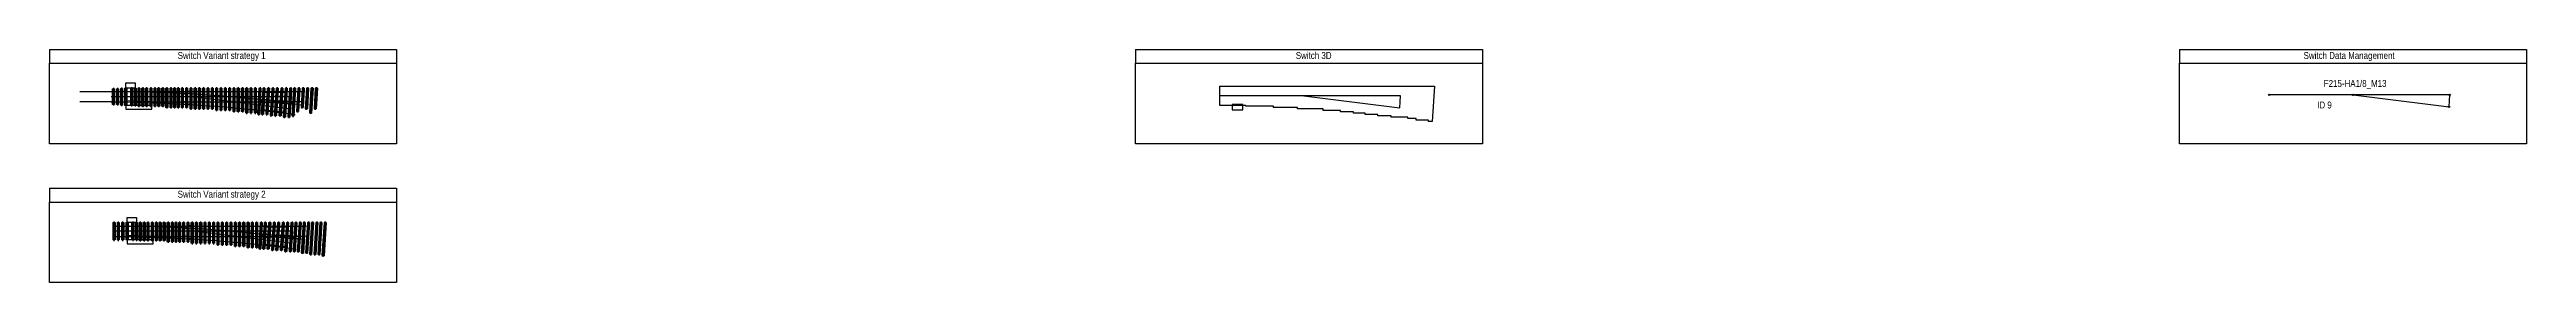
# Model space of a CAD drawing. Header units: metres. Extents: x -35 to 677, y 78 to 218.
# Drawn here: x 320.3 to 677.2, y 145.1 to 178.8 of the extents above; entities that cross this region are included whole.
import ezdxf

# ---------------------------------------------------------------- set-up
doc = ezdxf.new("R2010")
doc.units = ezdxf.units.M
for name, color, linetype in [('3D-Switch Clearance', 2, 'Continuous'), ('3D-Switch Motor Mechanism Clearance', 4, 'Continuous'), ('ASSEMBLY-Aluminothermic Weld', 1, 'Continuous'), ('ASSEMBLY-Concrete Sleeper', 7, 'Continuous'), ('ASSEMBLY-Switch Detail', 7, 'Continuous'), ('ASSEMBLY-Switch Motor Mechanism', 2, 'Continuous'), ('ASSEMBLY-Switch Rails', 1, 'Continuous'), ('PLACEMENT-Theoretical Switch Triangle New', 7, 'Continuous')]:
    doc.layers.add(name, color=color, linetype=linetype)
for name, color, linetype, plot in [('ASSEMBLY-Aluminothermic Weld-Attributes', 6, 'Continuous', False), ('ASSEMBLY-Construction Lines', 6, 'Continuous', False), ('Data_Attributes', 7, 'Continuous', False), ('Data_Geometry', 7, 'Continuous', False)]:
    doc.layers.add(name, color=color, linetype=linetype, plot=plot)
doc.styles.add('ARIAL NARROW', font='ARIALN.TTF')
doc.styles.get("Standard").update_dxf_attribs({"font": 'arial.ttf'})

# ---------------------------------------------------------------- blocks, each defined once
blk = doc.blocks.new('*U10')
at = {"layer": 'ASSEMBLY-Concrete Sleeper'}
for p, q in [((-150, 1250), (150, 1250)), ((-150, 1250), (-150, -1257)), ((150, 1250), (150, -1257)), ((150, -1257), (-150, -1257))]:
    blk.add_line(p, q, dxfattribs=at)
at = {"layer": 'ASSEMBLY-Construction Lines'}
blk.add_line((0, 1400), (0, -1407), dxfattribs=at)
blk = doc.blocks.new('*U9')
at = {"layer": 'ASSEMBLY-Concrete Sleeper'}
for p, q in [((-150, 1250), (150, 1250)), ((-150, 1250), (-150, -1350)), ((150, 1250), (150, -1350)), ((150, -1350), (-150, -1350))]:
    blk.add_line(p, q, dxfattribs=at)
at = {"layer": 'ASSEMBLY-Construction Lines'}
blk.add_line((0, 1400), (0, -1500), dxfattribs=at)
blk = doc.blocks.new('*U11')
at = {"layer": 'ASSEMBLY-Concrete Sleeper'}
for p, q in [((-150, 1250), (150, 1250)), ((-150, 1250), (-150, -2550)), ((150, 1250), (150, -2550)), ((150, -2550), (-150, -2550))]:
    blk.add_line(p, q, dxfattribs=at)
at = {"layer": 'ASSEMBLY-Construction Lines'}
blk.add_line((0, 1400), (0, -2700), dxfattribs=at)
blk = doc.blocks.new('*U4')
at = {"layer": 'ASSEMBLY-Concrete Sleeper'}
for p, q in [((-150, 1250), (150, 1250)), ((-150, 1250), (-150, -2350)), ((150, 1250), (150, -2350)), ((150, -2350), (-150, -2350))]:
    blk.add_line(p, q, dxfattribs=at)
at = {"layer": 'ASSEMBLY-Construction Lines'}
blk.add_line((0, 1400), (0, -2500), dxfattribs=at)
blk = doc.blocks.new('*U5')
at = {"layer": 'ASSEMBLY-Concrete Sleeper'}
for p, q in [((-150, 1250), (150, 1250)), ((-150, 1250), (-150, -1550)), ((150, 1250), (150, -1550)), ((150, -1550), (-150, -1550))]:
    blk.add_line(p, q, dxfattribs=at)
at = {"layer": 'ASSEMBLY-Construction Lines'}
blk.add_line((0, 1400), (0, -1700), dxfattribs=at)
blk = doc.blocks.new('*U6')
at = {"layer": 'ASSEMBLY-Concrete Sleeper'}
for p, q in [((-150, 1250), (150, 1250)), ((-150, 1250), (-150, -1750)), ((150, 1250), (150, -1750)), ((150, -1750), (-150, -1750))]:
    blk.add_line(p, q, dxfattribs=at)
at = {"layer": 'ASSEMBLY-Construction Lines'}
blk.add_line((0, 1400), (0, -1900), dxfattribs=at)
blk = doc.blocks.new('*U7')
at = {"layer": 'ASSEMBLY-Concrete Sleeper'}
for p, q in [((-150, 1250), (150, 1250)), ((-150, 1250), (-150, -1950)), ((150, 1250), (150, -1950)), ((150, -1950), (-150, -1950))]:
    blk.add_line(p, q, dxfattribs=at)
at = {"layer": 'ASSEMBLY-Construction Lines'}
blk.add_line((0, 1400), (0, -2100), dxfattribs=at)
blk = doc.blocks.new('*U8')
at = {"layer": 'ASSEMBLY-Concrete Sleeper'}
for p, q in [((-150, 1250), (150, 1250)), ((-150, 1250), (-150, -2150)), ((150, 1250), (150, -2150)), ((150, -2150), (-150, -2150))]:
    blk.add_line(p, q, dxfattribs=at)
at = {"layer": 'ASSEMBLY-Construction Lines'}
blk.add_line((0, 1400), (0, -2300), dxfattribs=at)
blk = doc.blocks.new('SYMBOL ALUMINOTHERMIC WELD')
at = {"layer": 'ASSEMBLY-Aluminothermic Weld'}
h = blk.add_hatch(color=256, dxfattribs=at)
h.dxf.hatch_style = 1
h.paths.add_polyline_path([(-75, 0, 1), (75, 0, 1)])
blk.add_circle((0, 0), 75, dxfattribs=at)
at = {"layer": 'ASSEMBLY-Aluminothermic Weld-Attributes', "flags": 2}
blk.add_attdef('BLOCK_VERSION', (0, 0), '', height=1, dxfattribs=at)
blk = doc.blocks.new('*U18')
at = {"layer": 'ASSEMBLY-Concrete Sleeper'}
for p, q in [((-150, 1250), (150, 1250)), ((-150, 1250), (-150, -2950)), ((150, 1250), (150, -2950)), ((150, -2950), (-150, -2950))]:
    blk.add_line(p, q, dxfattribs=at)
at = {"layer": 'ASSEMBLY-Construction Lines'}
blk.add_line((0, 1400), (0, -3100), dxfattribs=at)
blk = doc.blocks.new('*U12')
at = {"layer": 'ASSEMBLY-Concrete Sleeper'}
for p, q in [((-150, 1250), (150, 1250)), ((-150, 1250), (-150, -2750)), ((150, 1250), (150, -2750)), ((150, -2750), (-150, -2750))]:
    blk.add_line(p, q, dxfattribs=at)
at = {"layer": 'ASSEMBLY-Construction Lines'}
blk.add_line((0, 1400), (0, -2900), dxfattribs=at)
blk = doc.blocks.new('*U13')
at = {"layer": 'ASSEMBLY-Concrete Sleeper'}
for p, q in [((-150, 1250), (150, 1250)), ((-150, 1250), (-150, -2750)), ((150, 1250), (150, -2750)), ((150, -2750), (-150, -2750))]:
    blk.add_line(p, q, dxfattribs=at)
at = {"layer": 'ASSEMBLY-Construction Lines'}
blk.add_line((0, 1400), (0, -2900), dxfattribs=at)
blk = doc.blocks.new('*U25')
at = {"layer": 'ASSEMBLY-Concrete Sleeper'}
for p, q in [((150, 1010), (-150, 1010)), ((-150, -1250), (-150, 1010)), ((150, -1250), (150, 1010)), ((-150, -1250), (150, -1250))]:
    blk.add_line(p, q, dxfattribs=at)
at = {"layer": 'ASSEMBLY-Construction Lines'}
blk.add_line((0, -1400), (0, 1160), dxfattribs=at)
blk = doc.blocks.new('*U26')
at = {"layer": 'ASSEMBLY-Concrete Sleeper'}
for p, q in [((150, 1010), (-150, 1010)), ((-150, -1250), (-150, 1010)), ((150, -1250), (150, 1010)), ((-150, -1250), (150, -1250))]:
    blk.add_line(p, q, dxfattribs=at)
at = {"layer": 'ASSEMBLY-Construction Lines'}
blk.add_line((0, -1400), (0, 1160), dxfattribs=at)
blk = doc.blocks.new('*U27')
at = {"layer": 'ASSEMBLY-Concrete Sleeper'}
for p, q in [((150, 1150), (-150, 1150)), ((-150, -1250), (-150, 1150)), ((150, -1250), (150, 1150)), ((-150, -1250), (150, -1250))]:
    blk.add_line(p, q, dxfattribs=at)
at = {"layer": 'ASSEMBLY-Construction Lines'}
blk.add_line((0, -1400), (0, 1300), dxfattribs=at)
blk = doc.blocks.new('*U36')
at = {"layer": 'ASSEMBLY-Concrete Sleeper'}
for p, q in [((-150, 1250), (150, 1250)), ((-150, 1250), (-150, -2800)), ((150, 1250), (150, -2800)), ((150, -2800), (-150, -2800))]:
    blk.add_line(p, q, dxfattribs=at)
at = {"layer": 'ASSEMBLY-Construction Lines'}
blk.add_line((0, 1400), (0, -2950), dxfattribs=at)
blk = doc.blocks.new('*U38')
at = {"layer": 'ASSEMBLY-Concrete Sleeper'}
for p, q in [((150, 2150), (-150, 2150)), ((-150, -1250), (-150, 2150)), ((150, -1250), (150, 2150)), ((-150, -1250), (150, -1250))]:
    blk.add_line(p, q, dxfattribs=at)
at = {"layer": 'ASSEMBLY-Construction Lines'}
blk.add_line((0, -1400), (0, 2300), dxfattribs=at)
blk = doc.blocks.new('*U39')
at = {"layer": 'ASSEMBLY-Concrete Sleeper'}
for p, q in [((150, 1550), (-150, 1550)), ((-150, -1250), (-150, 1550)), ((150, -1250), (150, 1550)), ((-150, -1250), (150, -1250))]:
    blk.add_line(p, q, dxfattribs=at)
at = {"layer": 'ASSEMBLY-Construction Lines'}
blk.add_line((0, -1400), (0, 1700), dxfattribs=at)
blk = doc.blocks.new('*U40')
at = {"layer": 'ASSEMBLY-Concrete Sleeper'}
for p, q in [((150, 1750), (-150, 1750)), ((-150, -1250), (-150, 1750)), ((150, -1250), (150, 1750)), ((-150, -1250), (150, -1250))]:
    blk.add_line(p, q, dxfattribs=at)
at = {"layer": 'ASSEMBLY-Construction Lines'}
blk.add_line((0, -1400), (0, 1900), dxfattribs=at)
blk = doc.blocks.new('*U41')
at = {"layer": 'ASSEMBLY-Concrete Sleeper'}
for p, q in [((150, 2350), (-150, 2350)), ((-150, -1250), (-150, 2350)), ((150, -1250), (150, 2350)), ((-150, -1250), (150, -1250))]:
    blk.add_line(p, q, dxfattribs=at)
at = {"layer": 'ASSEMBLY-Construction Lines'}
blk.add_line((0, -1400), (0, 2500), dxfattribs=at)
blk = doc.blocks.new('*U51')
at = {"layer": 'ASSEMBLY-Switch Detail', "linetype": 'Continuous'}
for points in [[(13.2, 0.6), (9.8, 0.6), (9.8, 0.64), (10.02, 0.65), (10.77, 0.68), (12.22, 0.68), (12.97, 0.65), (13.2, 0.64)], [(9.64, -1.84), (13.02, -2.24), (13.01, -2.28), (12.79, -2.27), (12.04, -2.2), (10.6, -2.03), (9.86, -1.92), (9.64, -1.88)]]:
    blk.add_lwpolyline(points, close=True, dxfattribs=at)
at = {"layer": 'ASSEMBLY-Switch Detail'}
blk.add_lwpolyline([(9.6, -0.4), (9.76, -0.36), (10.05, -0.38), (10.18, -0.39), (10.51, -0.42), (10.52, -0.43), (10.54, -0.44), (10.54, -0.45), (10.55, -0.45), (10.56, -0.46), (10.58, -0.47), (10.99, -0.5), (11, -0.5), (11.02, -0.49), (11.02, -0.49), (11.03, -0.48), (11.04, -0.47), (11.06, -0.47), (11.15, -0.47), (11.16, -0.48), (11.17, -0.48), (11.17, -0.48), (11.18, -0.49), (11.18, -0.5), (11.19, -0.51), (11.2, -0.52), (11.21, -0.52), (11.59, -0.55), (11.61, -0.55), (11.62, -0.54), (11.63, -0.53), (11.64, -0.52), (11.65, -0.52), (11.66, -0.51), (11.82, -0.52), (11.84, -0.53), (11.85, -0.54), (11.85, -0.55), (11.86, -0.56), (11.88, -0.56), (11.89, -0.57), (12.27, -0.58), (12.28, -0.58), (12.3, -0.57), (12.3, -0.56), (12.31, -0.55), (12.32, -0.54), (12.34, -0.54), (12.43, -0.55), (12.44, -0.55), (12.45, -0.56), (12.46, -0.57), (12.47, -0.58), (12.48, -0.58), (12.49, -0.59), (12.91, -0.57), (12.93, -0.57), (12.94, -0.56), (12.94, -0.55), (12.95, -0.54), (12.96, -0.53), (12.98, -0.53), (13.08, -0.54), (13.24, -0.61), (13.25, -0.62), (13.27, -0.62), (13.47, -0.6), (13.72, -0.62), (13.88, -0.68), (13.88, -0.82), (13.85, -0.84), (13.84, -0.86), (13.85, -0.89), (13.87, -0.9), (13.85, -1.04), (13.7, -1.08), (13.44, -1.08), (13.24, -1.03), (13.23, -1.03), (13.21, -1.03), (13.04, -1.09), (12.95, -1.08), (12.93, -1.08), (12.92, -1.07), (12.91, -1.06), (12.91, -1.05), (12.89, -1.04), (12.88, -1.03), (12.47, -0.97), (12.45, -0.97), (12.44, -0.98), (12.43, -0.98), (12.42, -0.99), (12.41, -1), (12.4, -1), (12.31, -0.99), (12.29, -0.99), (12.28, -0.98), (12.28, -0.97), (12.27, -0.96), (12.26, -0.95), (12.24, -0.95), (11.87, -0.92), (11.85, -0.92), (11.84, -0.92), (11.83, -0.93), (11.82, -0.94), (11.81, -0.95), (11.8, -0.95), (11.64, -0.94), (11.64, -0.94), (11.64, -0.94), (11.62, -0.93), (11.6, -0.92), (11.59, -0.9), (11.57, -0.9), (11.19, -0.88), (11.18, -0.89), (11.17, -0.89), (11.16, -0.9), (11.15, -0.91), (11.14, -0.92), (11.12, -0.92), (11.03, -0.91), (11.02, -0.91), (11.01, -0.9), (11, -0.89), (10.99, -0.89), (10.98, -0.88), (10.96, -0.87), (10.55, -0.86), (10.53, -0.86), (10.52, -0.87), (10.52, -0.88), (10.51, -0.89), (10.5, -0.9), (10.48, -0.9), (10.16, -0.89), (10.02, -0.89), (9.73, -0.88), (9.73, -0.88), (9.58, -0.82), (9.58, -0.68), (9.62, -0.67), (9.65, -0.61), (9.63, -0.56), (9.59, -0.54)], close=True, dxfattribs=at)
at = {"layer": 'ASSEMBLY-Switch Motor Mechanism', "ltscale": 0.02}
for points in [[(-9.99, 1.24), (-9.99, 1.99), (-8.64, 1.99), (-8.64, 1.24)], [(-9.99, -1.27), (-9.99, -1.82), (-6.21, -1.82), (-6.21, -1.27)]]:
    blk.add_lwpolyline(points, close=True, dxfattribs=at)
at = {"layer": 'ASSEMBLY-Switch Rails'}
for p, q in [((-16.6, 0.75), (-12.1, 0.75)), ((-12.1, -0.76), (-16.6, -0.76))]:
    blk.add_line(p, q, dxfattribs=at)
for points in [[(-12.1, 0.75), (15.82, 0.75)], [(-9.72, -0.56), (-7.85, -0.65), (-5.01, -0.73), (-4.66, -0.73), (-4.08, -0.75), (-3.5, -0.75), (-3.16, -0.75), (-2.71, -0.75), (-2.26, -0.75), (-2.09, -0.75), (-1.48, -0.75), (7.75, -0.75), (11.36, -0.75), (12.36, -0.85)], [(12.09, -0.75), (14.34, -1.03), (14.67, -1.07), (15.7, -1.2)], [(15.72, -0.75), (12.09, -0.75)]]:
    blk.add_lwpolyline(points, dxfattribs=at)
for points in [[(12.37, -0.69), (11.37, -0.67, 0.004226), (7.75, -0.28, 0.002211), (5.46, -0.06), (5.33, -0.04, 0.008457), (-1.48, 0.45), (-1.49, 0.45), (-2.09, 0.48), (-2.26, 0.49), (-2.94, 0.52), (-3.5, 0.55), (-4.66, 0.6), (-5.24, 0.62), (-5.8, 0.65), (-6.36, 0.66), (-6.99, 0.69), (-7.47, 0.7), (-9.66, 0.72)], [(-12.1, -0.76), (-11.34, -0.76), (-9.81, -0.76, 0.000007), (-8.02, -0.81, -0.006221), (-2.71, -1.01, -0.002133), (-0.89, -1.11), (-0.87, -1.11, -0.00756), (5.14, -1.55), (5.33, -1.57, -0.000465), (5.73, -1.6, -0.003854), (9.43, -1.97, -0.003841), (12.59, -2.33), (13.77, -2.48), (14.25, -2.54), (14.41, -2.56)]]:
    blk.add_lwpolyline(points, format="xyb", dxfattribs=at)
at = {"layer": 'PLACEMENT-Theoretical Switch Triangle New'}
blk.add_lwpolyline([(0, 0), (13.82, -1.73), (13.92, 0), (-12.1, 0)], dxfattribs=at)
at = {"layer": 'ASSEMBLY-Aluminothermic Weld', "xscale": 0.001, "yscale": 0.001, "zscale": 0.001}
for p in [(-1.5, 0.45), (-0.87, 0.75), (-1.49, -0.75), (-0.88, -1.11), (7.75, -0.75), (7.75, -0.28)]:
    blk.add_blockref('SYMBOL ALUMINOTHERMIC WELD', p, dxfattribs=at)
at = {"layer": 'ASSEMBLY-Concrete Sleeper', "extrusion": (0, 0, -1), "xscale": 0.001, "yscale": 0.001, "zscale": -0.001, "rotation": 180}
for name, p in [('*U25', (11.77, -0.12)), ('*U26', (11.18, -0.12)), ('*U27', (10.59, -0.05))]:
    blk.add_blockref(name, p, dxfattribs=at)
at = {"layer": 'ASSEMBLY-Concrete Sleeper', "xscale": 0.001, "yscale": 0.001, "zscale": 0.001}
for name, p in [('*U10', (-9.99, 0)), ('*U10', (-9.17, -0.01)), ('*U10', (-8.64, -0.01)), ('*U9', (-8.09, 0)), ('*U9', (-7.54, 0)), ('*U9', (-6.99, 0)), ('*U9', (-6.36, 0)), ('*U9', (-5.8, 0)), ('*U9', (-5.24, 0)), ('*U9', (-4.66, 0)), ('*U5', (-4.08, 0)), ('*U5', (-3.5, 0)), ('*U5', (-2.94, 0)), ('*U5', (-2.41, 0)), ('*U5', (-1.86, 0)), ('*U5', (-1.24, 0)), ('*U6', (-0.62, 0)), ('*U6', (0, 0)), ('*U6', (0.62, 0)), ('*U6', (1.24, 0)), ('*U6', (1.86, 0)), ('*U6', (2.48, 0)), ('*U7', (3.1, 0)), ('*U7', (3.72, 0)), ('*U7', (4.34, 0)), ('*U7', (4.96, 0)), ('*U8', (5.58, 0)), ('*U8', (6.2, 0)), ('*U8', (6.82, 0)), ('*U4', (7.44, 0)), ('*U4', (8.06, 0)), ('*U4', (8.68, 0))]:
    blk.add_blockref(name, p, dxfattribs=at)
for name, p, rotation in [('*U11', (9.29, 0), 356.9006939999999), ('*U11', (9.84, 0), 356.9006939999999), ('*U11', (10.49, 0), 356.4374999999999), ('*U12', (11.13, 0), 356.4374999999999), ('*U12', (11.75, 0), 356.4374999999999), ('*U13', (12.42, 0), 356.4374999999999), ('*U18', (13.06, 0), 356.4374999999999), ('*U18', (13.7, 0), 356.4374999999999), ('*U36', (14.27, 0), 356.4374999999999), ('*U38', (14.9, 0), 176.4375000001575), ('*U39', (15.52, 0), 176.4375000002591), ('*U40', (16.15, 0), 176.4375000000001), ('*U41', (16.78, 0), 176.4375000002589), ('*U40', (17.41, 0), 176.4375000001012)]:
    blk.add_blockref(name, p, dxfattribs=dict(at, rotation=rotation))
blk = doc.blocks.new('*U20')
at = {"layer": 'ASSEMBLY-Concrete Sleeper'}
for p, q in [((150, 3550), (-150, 3550)), ((-150, -1250), (-150, 3550)), ((150, -1250), (150, 3550)), ((-150, -1250), (150, -1250))]:
    blk.add_line(p, q, dxfattribs=at)
at = {"layer": 'ASSEMBLY-Construction Lines'}
blk.add_line((0, -1400), (0, 3700), dxfattribs=at)
blk = doc.blocks.new('*U15')
at = {"layer": 'ASSEMBLY-Concrete Sleeper'}
for p, q in [((-150, 1250), (150, 1250)), ((-150, 1250), (-150, -2950)), ((150, 1250), (150, -2950)), ((150, -2950), (-150, -2950))]:
    blk.add_line(p, q, dxfattribs=at)
at = {"layer": 'ASSEMBLY-Construction Lines'}
blk.add_line((0, 1400), (0, -3100), dxfattribs=at)
blk = doc.blocks.new('*U19')
at = {"layer": 'ASSEMBLY-Concrete Sleeper'}
for p, q in [((150, 2950), (-150, 2950)), ((-150, -1250), (-150, 2950)), ((150, -1250), (150, 2950)), ((-150, -1250), (150, -1250))]:
    blk.add_line(p, q, dxfattribs=at)
at = {"layer": 'ASSEMBLY-Construction Lines'}
blk.add_line((0, -1400), (0, 3100), dxfattribs=at)
blk = doc.blocks.new('*U16')
at = {"layer": 'ASSEMBLY-Concrete Sleeper'}
for p, q in [((150, 3150), (-150, 3150)), ((-150, -1250), (-150, 3150)), ((150, -1250), (150, 3150)), ((-150, -1250), (150, -1250))]:
    blk.add_line(p, q, dxfattribs=at)
at = {"layer": 'ASSEMBLY-Construction Lines'}
blk.add_line((0, -1400), (0, 3300), dxfattribs=at)
blk = doc.blocks.new('*U17')
at = {"layer": 'ASSEMBLY-Concrete Sleeper'}
for p, q in [((150, 3150), (-150, 3150)), ((-150, -1250), (-150, 3150)), ((150, -1250), (150, 3150)), ((-150, -1250), (150, -1250))]:
    blk.add_line(p, q, dxfattribs=at)
at = {"layer": 'ASSEMBLY-Construction Lines'}
blk.add_line((0, -1400), (0, 3300), dxfattribs=at)
blk = doc.blocks.new('*U14')
at = {"layer": 'ASSEMBLY-Concrete Sleeper'}
for p, q in [((150, 3350), (-150, 3350)), ((-150, -1250), (-150, 3350)), ((150, -1250), (150, 3350)), ((-150, -1250), (150, -1250))]:
    blk.add_line(p, q, dxfattribs=at)
at = {"layer": 'ASSEMBLY-Construction Lines'}
blk.add_line((0, -1400), (0, 3500), dxfattribs=at)
blk = doc.blocks.new('*U52')
at = {"layer": 'ASSEMBLY-Switch Detail', "linetype": 'Continuous'}
for points in [[(13.2, 0.6), (9.8, 0.6), (9.8, 0.64), (10.02, 0.65), (10.77, 0.68), (12.22, 0.68), (12.97, 0.65), (13.2, 0.64)], [(9.64, -1.84), (13.02, -2.24), (13.01, -2.28), (12.79, -2.27), (12.04, -2.2), (10.6, -2.03), (9.86, -1.92), (9.64, -1.88)]]:
    blk.add_lwpolyline(points, close=True, dxfattribs=at)
at = {"layer": 'ASSEMBLY-Switch Detail'}
blk.add_lwpolyline([(9.6, -0.4), (9.76, -0.36), (10.05, -0.38), (10.18, -0.39), (10.51, -0.42), (10.52, -0.43), (10.54, -0.44), (10.54, -0.45), (10.55, -0.45), (10.56, -0.46), (10.58, -0.47), (10.99, -0.5), (11, -0.5), (11.02, -0.49), (11.02, -0.49), (11.03, -0.48), (11.04, -0.47), (11.06, -0.47), (11.15, -0.47), (11.16, -0.48), (11.17, -0.48), (11.17, -0.48), (11.18, -0.49), (11.18, -0.5), (11.19, -0.51), (11.2, -0.52), (11.21, -0.52), (11.59, -0.55), (11.61, -0.55), (11.62, -0.54), (11.63, -0.53), (11.64, -0.52), (11.65, -0.52), (11.66, -0.51), (11.82, -0.52), (11.84, -0.53), (11.85, -0.54), (11.85, -0.55), (11.86, -0.56), (11.88, -0.56), (11.89, -0.57), (12.27, -0.58), (12.28, -0.58), (12.3, -0.57), (12.3, -0.56), (12.31, -0.55), (12.32, -0.54), (12.34, -0.54), (12.43, -0.55), (12.44, -0.55), (12.45, -0.56), (12.46, -0.57), (12.47, -0.58), (12.48, -0.58), (12.49, -0.59), (12.91, -0.57), (12.93, -0.57), (12.94, -0.56), (12.94, -0.55), (12.95, -0.54), (12.96, -0.53), (12.98, -0.53), (13.08, -0.54), (13.24, -0.61), (13.25, -0.62), (13.27, -0.62), (13.47, -0.6), (13.72, -0.62), (13.88, -0.68), (13.88, -0.82), (13.85, -0.84), (13.84, -0.86), (13.85, -0.89), (13.87, -0.9), (13.85, -1.04), (13.7, -1.08), (13.44, -1.08), (13.24, -1.03), (13.23, -1.03), (13.21, -1.03), (13.04, -1.09), (12.95, -1.08), (12.93, -1.08), (12.92, -1.07), (12.91, -1.06), (12.91, -1.05), (12.89, -1.04), (12.88, -1.03), (12.47, -0.97), (12.45, -0.97), (12.44, -0.98), (12.43, -0.98), (12.42, -0.99), (12.41, -1), (12.4, -1), (12.31, -0.99), (12.29, -0.99), (12.28, -0.98), (12.28, -0.97), (12.27, -0.96), (12.26, -0.95), (12.24, -0.95), (11.87, -0.92), (11.85, -0.92), (11.84, -0.92), (11.83, -0.93), (11.82, -0.94), (11.81, -0.95), (11.8, -0.95), (11.64, -0.94), (11.64, -0.94), (11.64, -0.94), (11.62, -0.93), (11.6, -0.92), (11.59, -0.9), (11.57, -0.9), (11.19, -0.88), (11.18, -0.89), (11.17, -0.89), (11.16, -0.9), (11.15, -0.91), (11.14, -0.92), (11.12, -0.92), (11.03, -0.91), (11.02, -0.91), (11.01, -0.9), (11, -0.89), (10.99, -0.89), (10.98, -0.88), (10.96, -0.87), (10.55, -0.86), (10.53, -0.86), (10.52, -0.87), (10.52, -0.88), (10.51, -0.89), (10.5, -0.9), (10.48, -0.9), (10.16, -0.89), (10.02, -0.89), (9.73, -0.88), (9.73, -0.88), (9.58, -0.82), (9.58, -0.68), (9.62, -0.67), (9.65, -0.61), (9.63, -0.56), (9.59, -0.54)], close=True, dxfattribs=at)
at = {"layer": 'ASSEMBLY-Switch Motor Mechanism', "ltscale": 0.02}
for points in [[(-9.99, 1.24), (-9.99, 1.99), (-8.64, 1.99), (-8.64, 1.24)], [(-9.99, -1.27), (-9.99, -1.82), (-6.21, -1.82), (-6.21, -1.27)]]:
    blk.add_lwpolyline(points, close=True, dxfattribs=at)
at = {"layer": 'ASSEMBLY-Switch Rails'}
for points in [[(-12.1, 0.75), (15.82, 0.75)], [(-9.72, -0.56), (-7.85, -0.65), (-5.01, -0.73), (-4.66, -0.73), (-4.08, -0.75), (-3.5, -0.75), (-3.16, -0.75), (-2.71, -0.75), (-2.26, -0.75), (-2.09, -0.75), (-1.48, -0.75), (7.75, -0.75), (11.36, -0.75), (12.36, -0.85)], [(12.09, -0.75), (14.34, -1.03), (14.67, -1.07), (15.7, -1.2)], [(15.72, -0.75), (12.09, -0.75)]]:
    blk.add_lwpolyline(points, dxfattribs=at)
for points in [[(12.37, -0.69), (11.37, -0.67, 0.004226), (7.75, -0.28, 0.002211), (5.46, -0.06), (5.33, -0.04, 0.008457), (-1.48, 0.45), (-1.49, 0.45), (-2.09, 0.48), (-2.26, 0.49), (-2.94, 0.52), (-3.5, 0.55), (-4.66, 0.6), (-5.24, 0.62), (-5.8, 0.65), (-6.36, 0.66), (-6.99, 0.69), (-7.47, 0.7), (-9.66, 0.72)], [(-12.1, -0.76), (-11.34, -0.76), (-9.81, -0.76, 0.000007), (-8.02, -0.81, -0.006221), (-2.71, -1.01, -0.002133), (-0.89, -1.11), (-0.87, -1.11, -0.00756), (5.14, -1.55), (5.33, -1.57, -0.000465), (5.73, -1.6, -0.003854), (9.43, -1.97, -0.003841), (12.59, -2.33), (13.77, -2.48), (14.25, -2.54), (14.41, -2.56)]]:
    blk.add_lwpolyline(points, format="xyb", dxfattribs=at)
at = {"layer": 'PLACEMENT-Theoretical Switch Triangle New'}
blk.add_lwpolyline([(0, 0), (13.82, -1.73), (13.92, 0), (-12.1, 0)], dxfattribs=at)
at = {"layer": 'ASSEMBLY-Aluminothermic Weld', "xscale": 0.001, "yscale": 0.001, "zscale": 0.001}
for p in [(-1.5, 0.45), (-0.87, 0.75), (-1.49, -0.75), (-0.88, -1.11), (7.75, -0.75), (7.75, -0.28)]:
    blk.add_blockref('SYMBOL ALUMINOTHERMIC WELD', p, dxfattribs=at)
at = {"layer": 'ASSEMBLY-Concrete Sleeper', "xscale": 0.001, "yscale": 0.001, "zscale": 0.001}
for name, p in [('*U10', (-11.87, -0.01)), ('*U10', (-11.25, -0.01)), ('*U10', (-10.62, -0.01)), ('*U10', (-9.99, -0.01)), ('*U10', (-9.17, -0.01)), ('*U10', (-8.64, -0.01)), ('*U9', (-8.09, 0)), ('*U9', (-7.54, 0)), ('*U9', (-6.99, 0)), ('*U9', (-6.36, 0)), ('*U9', (-5.8, 0)), ('*U9', (-5.24, 0)), ('*U9', (-4.66, 0)), ('*U5', (-4.08, 0)), ('*U5', (-3.5, 0)), ('*U5', (-2.94, 0)), ('*U5', (-2.41, 0)), ('*U5', (-1.86, 0)), ('*U5', (-1.24, 0)), ('*U6', (-0.62, 0)), ('*U6', (0, 0)), ('*U6', (0.62, 0)), ('*U6', (1.24, 0)), ('*U6', (1.86, 0)), ('*U6', (2.48, 0)), ('*U7', (3.1, 0)), ('*U7', (3.72, 0)), ('*U7', (4.34, 0)), ('*U7', (4.96, 0)), ('*U8', (5.58, 0)), ('*U8', (6.2, 0)), ('*U8', (6.82, 0)), ('*U4', (7.44, 0)), ('*U4', (8.06, 0)), ('*U4', (8.68, 0))]:
    blk.add_blockref(name, p, dxfattribs=at)
for name, p, rotation in [('*U11', (9.29, 0), 356.9006939999999), ('*U11', (9.84, 0), 356.9006939999999), ('*U11', (10.49, 0), 356.4374999999999), ('*U12', (11.13, 0), 356.4374999999999), ('*U12', (11.75, 0), 356.4374999999999), ('*U13', (12.42, 0), 356.4374999999999), ('*U18', (13.06, 0), 356.4374999999999), ('*U18', (13.7, 0), 356.4374999999999), ('*U15', (14.27, 0), 356.4374999999999), ('*U19', (14.87, 0), 176.4375000001575), ('*U16', (15.47, 0), 176.4375000002591), ('*U17', (16.07, 0), 176.4375000000001), ('*U14', (16.67, 0), 176.4375000002589), ('*U14', (17.27, 0), 176.4375000001012), ('*U14', (17.87, 0), 176.4375000000001), ('*U20', (18.47, 0), 176.4375000001012)]:
    blk.add_blockref(name, p, dxfattribs=dict(at, rotation=rotation))
blk = doc.blocks.new('*U48')
at = {"layer": '3D-Switch Clearance'}
blk.add_lwpolyline([(18.81, 1.4), (18.49, -3.71), (17.95, -3.71), (17.95, -3.51), (16.16, -3.51), (16.16, -3.29), (14.98, -3.29), (14.98, -3.11), (12.58, -3.11), (12.58, -2.91), (10.66, -2.91), (10.66, -2.71), (8.85, -2.71), (8.85, -2.5), (7.13, -2.5), (7.13, -2.3), (5.27, -2.3), (5.27, -2.1), (2.79, -2.1), (2.79, -1.9), (-0.93, -1.9), (-0.93, -1.7), (-4.37, -1.7), (-4.37, -1.5), (-8.36, -1.5), (-8.36, -1.4), (-12.12, -1.4), (-12.12, 1.4)], close=True, dxfattribs=at)
at = {"layer": '3D-Switch Motor Mechanism Clearance'}
blk.add_lwpolyline([(-10.34, -1.25), (-10.34, -2.03), (-8.81, -2.03), (-8.81, -1.25)], close=True, dxfattribs=at)
blk = doc.blocks.new('*U50')
at = {"layer": 'Data_Geometry'}
for centre in [(-12.1, 0), (0, 0), (13.93, 0), (13.82, -1.73)]:
    blk.add_circle(centre, 0.1, dxfattribs=at)
at = {"layer": 'PLACEMENT-Theoretical Switch Triangle New'}
blk.add_lwpolyline([(0, 0), (13.82, -1.73), (13.93, 0), (-12.1, 0)], dxfattribs=at)
at = {"style": 'ARIAL NARROW', "flags": 3}
blk.add_attdef('CIR', (7.82, 2.71), '', height=1, dxfattribs=at)
at = {"style": 'ARIAL NARROW'}
blk.add_attdef('TYPE', (-4.23, 1.15), '', height=1, dxfattribs=at)
at = {"layer": 'Data_Attributes', "style": 'ARIAL NARROW', "flags": 1}
for tag, p in [('POINT0', (15.35, 3.33)), ('POINT1', (15.35, 2.01)), ('POINT2', (15.35, 0.73)), ('POINT3', (15.35, -0.5))]:
    blk.add_attdef(tag, p, '', height=1, dxfattribs=at)
at = {"layer": 'Data_Attributes', "style": 'ARIAL NARROW'}
blk.add_attdef('DESIGNID', (-5.18, -1.96), '', height=1, dxfattribs=at)

msp = doc.modelspace()

# ---------------------------------------------------------------- linework, layer by layer
for p, q in [((320.29, 178.83), (370.29, 178.83)), ((320.29, 178.83), (320.29, 176.83)), ((370.29, 178.83), (370.29, 176.83)), ((476.79, 178.83), (526.79, 178.83)), ((476.79, 178.83), (476.79, 176.83)), ((526.79, 178.83), (526.79, 176.83)), ((627.23, 178.83), (677.23, 178.83)), ((627.23, 178.83), (627.23, 176.83)), ((677.23, 178.83), (677.23, 176.83)), ((320.29, 165.18), (320.29, 176.83)), ((320.29, 176.83), (370.29, 176.83)), ((370.29, 176.83), (370.29, 165.18)), ((476.79, 165.18), (476.79, 176.83)), ((476.79, 176.83), (526.79, 176.83)), ((526.79, 176.83), (526.79, 165.18)), ((627.23, 165.18), (627.23, 176.83)), ((627.23, 176.83), (677.23, 176.83)), ((677.23, 176.83), (677.23, 165.18)), ((370.29, 165.18), (320.29, 165.18)), ((526.79, 165.18), (476.79, 165.18)), ((677.23, 165.18), (627.23, 165.18)), ((320.29, 158.77), (370.29, 158.77)), ((320.29, 158.77), (320.29, 156.77)), ((370.29, 158.77), (370.29, 156.77)), ((320.29, 145.12), (320.29, 156.77)), ((320.29, 156.77), (370.29, 156.77)), ((370.29, 156.77), (370.29, 145.12)), ((370.29, 145.12), (320.29, 145.12))]:
    msp.add_line(p, q)
at = {"layer": 'PLACEMENT-Theoretical Switch Triangle New'}
msp.add_lwpolyline([(501.05, 172.12), (514.87, 170.4), (514.98, 172.12), (488.95, 172.12)], dxfattribs=at)

# ---------------------------------------------------------------- block references
at = {"layer": 'ASSEMBLY-Concrete Sleeper'}
for name, p in [('*U51', (341.25, 171.99)), ('*U48', (501.05, 172.12)), ('*U52', (341.44, 152.55))]:
    msp.add_blockref(name, p, dxfattribs=at)
ref = msp.add_blockref('*U50', (652.25, 172.26), dxfattribs=at)
ref.add_attrib('TYPE', 'F215-HA1/8_M13', (648.02, 173.41), dxfattribs={"layer": '0', "height": 1, "style": 'ARIAL NARROW'})
ref.add_attrib('DESIGNID', 'ID 9', (647.07, 170.29), dxfattribs={"layer": 'Data_Attributes', "height": 1, "style": 'ARIAL NARROW'})

# ---------------------------------------------------------------- texts
at = {"style": 'ARIAL NARROW'}
for s, p in [('Switch Variant strategy 1', (338.75, 177.45)), ('Switch 3D', (499.88, 177.45)), ('Switch Data Management', (645.11, 177.45)), ('Switch Variant strategy 2', (338.75, 157.4))]:
    msp.add_text(s, height=1, dxfattribs=at).set_placement(p)

doc.saveas('drawing.dxf')
